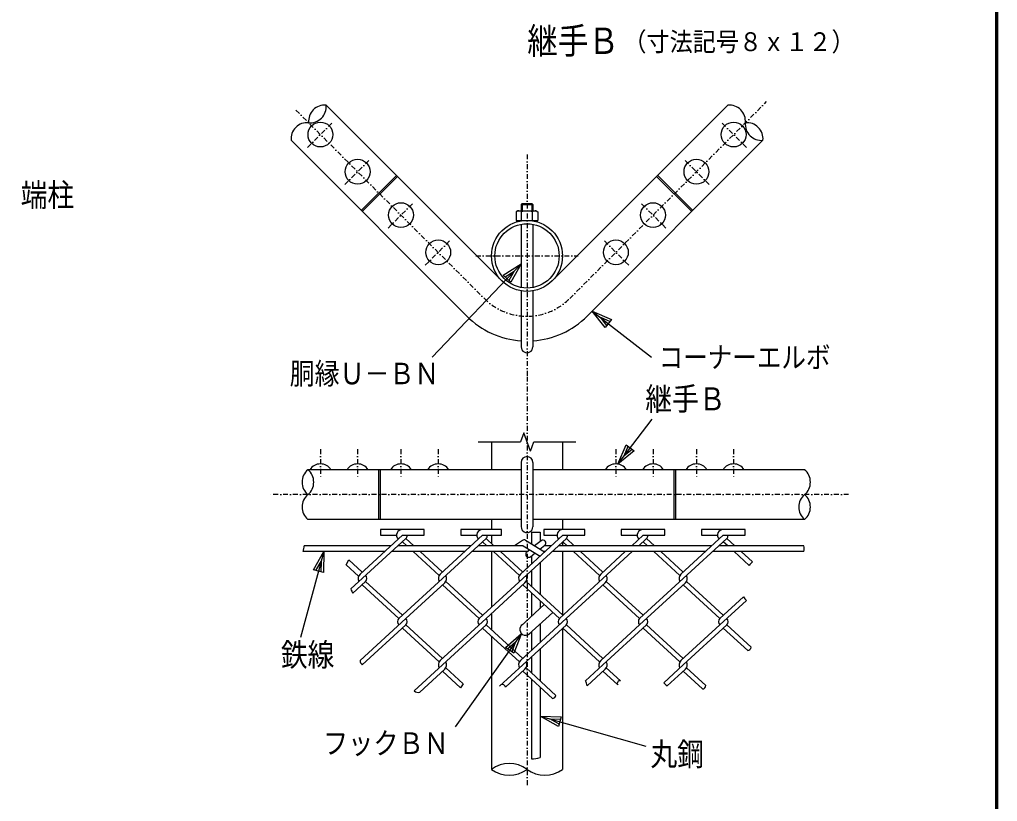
# Model space of a CAD drawing. Units: millimetres, scale not verified. Extents: x -4425 to 4425, y -3150 to 3150.
# Drawn here: x 2192 to 4200, y -1646 to -41 of the extents above; entities that cross this region are included whole.
import ezdxf
from ezdxf.enums import TextEntityAlignment as Align

# ---------------------------------------------------------------- set-up
doc = ezdxf.new("R2010")
doc.units = ezdxf.units.MM
doc.header["$LTSCALE"] = 20
doc.linetypes.add('USER1', pattern=[1.01, 0.5, -0.25, 0.01, -0.25])
for name, color, linetype, lineweight in [('0-0_1', 7, 'Continuous', 25), ('0-1_0', 7, 'Continuous', 25), ('0-6_WAKU', 7, 'Continuous', 25)]:
    doc.layers.add(name, color=color, linetype=linetype, lineweight=lineweight)
doc.styles.add('ＭＳ ゴシック', font='')
doc.styles.get('ＭＳ ゴシック').set_extended_font_data('MS Gothic')

# ---------------------------------------------------------------- blocks, each defined once
blk = doc.blocks.new('C12')
at = {"layer": '0-0_1', "color": 4}
blk.add_line((153319.5, 48592.6), (155746.5, 46705.2), dxfattribs=at)
blk.add_lwpolyline([(153853.7, 47911.2), (153319.5, 48592.6), (154111.5, 48242.7)], close=True, dxfattribs=at)
blk.add_lwpolyline([(153918.1, 47994.1), (153651, 48334.8), (154047, 48159.9)], dxfattribs=at)
blk = doc.blocks.new('C13')
at = {"layer": '0-0_1', "color": 4}
blk.add_line((150398.4, 50527.6), (146737.5, 46705.2), dxfattribs=at)
blk.add_lwpolyline([(149665.7, 50066.2), (150398.4, 50527.6), (149969.1, 49775.7)], close=True, dxfattribs=at)
blk.add_lwpolyline([(149741.6, 49993.6), (150107.9, 50224.3), (149893.2, 49848.3)], dxfattribs=at)
blk = doc.blocks.new('C14')
at = {"layer": '0-0_1', "color": 4}
blk.add_line((154367.5, 42310.6), (155777.8, 44157.9), dxfattribs=at)
blk.add_lwpolyline([(155044.2, 42850.8), (154367.5, 42310.6), (154710.3, 43105.7)], close=True, dxfattribs=at)
blk.add_lwpolyline([(154960.7, 42914.5), (154622.4, 42644.4), (154793.8, 43042)], dxfattribs=at)
blk = doc.blocks.new('C15')
at = {"layer": '0-0_1', "color": 4}
blk.add_line((151178.4, 31966.6), (155513.1, 30731.9), dxfattribs=at)
blk.add_lwpolyline([(151928.8, 31534.5), (151178.4, 31966.6), (152043.8, 31938.4)], close=True, dxfattribs=at)
blk.add_lwpolyline([(151957.5, 31635.5), (151582.4, 31851.5), (152015.1, 31837.4)], dxfattribs=at)
blk = doc.blocks.new('C16')
at = {"layer": '0-0_1', "color": 4}
blk.add_line((142291.6, 38717.7), (141330.9, 35185.5), dxfattribs=at)
blk.add_lwpolyline([(141868.5, 37962.3), (142291.6, 38717.7), (142273.8, 37852.1)], close=True, dxfattribs=at)
blk.add_lwpolyline([(141969.8, 37934.7), (142181.4, 38312.5), (142172.5, 37879.6)], dxfattribs=at)
blk = doc.blocks.new('C17')
at = {"layer": '0-0_1', "color": 4}
blk.add_line((150415, 35348.1), (147690, 31525.6), dxfattribs=at)
blk.add_lwpolyline([(149756.4, 34786.1), (150415, 35348.1), (150098.4, 34542.3)], close=True, dxfattribs=at)
blk.add_lwpolyline([(149841.9, 34725.1), (150171.2, 35006.1), (150012.9, 34603.2)], dxfattribs=at)

msp = doc.modelspace()

# ---------------------------------------------------------------- linework, layer by layer
at = {"layer": '0-0_1'}
for p, q in [((2821.51, -216.78), (3182.35, -577.62)), ((3285.45, -577.62), (3646.29, -216.78)), ((2749.39, -288.91), (3110.23, -649.75)), ((3357.57, -649.75), (3718.41, -288.91)), ((2893.43, -432.95), (2965.55, -360.82)), ((3574.37, -432.95), (3502.25, -360.82)), ((2895.55, -435.07), (2967.67, -362.95)), ((3572.25, -435.07), (3500.13, -362.95)), ((3221.9, -420.48), (3221.9, -433.68)), ((3223.7, -418.68), (3244.1, -418.68)), ((3244.1, -418.68), (3245.9, -420.48)), ((3245.9, -420.48), (3245.9, -433.68)), ((3215.15, -433.68), (3211.4, -435.41)), ((3211.4, -435.41), (3211.4, -453.18)), ((3222.66, -453.18), (3222.66, -435.41)), ((3245.14, -453.18), (3245.14, -435.41)), ((3211.4, -453.18), (3256.4, -453.18)), ((3221.9, -453.18), (3221.9, -454.17)), ((3221.9, -461.18), (3221.9, -590.98)), ((3245.9, -453.18), (3245.9, -454.17)), ((3245.9, -461.18), (3245.9, -590.98)), ((3221.9, -597.98), (3221.9, -712.98)), ((3245.9, -597.98), (3245.9, -712.98)), ((3161, -908.15), (3161, -965.15)), ((3306.8, -908.15), (3306.8, -965.15)), ((3221.9, -950.15), (3221.9, -1082.15)), ((3245.9, -950.15), (3245.9, -1082.15)), ((3221.9, -965.15), (2783.9, -965.15)), ((2929.05, -965.15), (2929.05, -1067.15)), ((2932.05, -965.15), (2932.05, -1067.15)), ((3803.9, -965.15), (3245.9, -965.15)), ((3535.75, -965.15), (3535.75, -1067.15)), ((3538.75, -965.15), (3538.75, -1067.15)), ((3221.9, -1067.15), (2783.9, -1067.15)), ((3161, -1067.15), (3161, -1087.7)), ((3803.9, -1067.15), (3245.9, -1067.15)), ((3306.8, -1067.15), (3306.8, -1087.7)), ((2890.94, -1179.42), (2977.94, -1099.7)), ((2932.94, -1099.7), (2965.94, -1099.7)), ((3055.72, -1179.42), (3142.71, -1099.7)), ((3097.71, -1099.7), (3130.71, -1099.7)), ((3161, -1099.7), (3161, -1116.46)), ((3220.49, -1179.42), (3307.48, -1099.7)), ((3242.9, -1093.35), (3242.9, -1117.36)), ((3242.9, -1093.35), (3260.9, -1093.35)), ((3260.9, -1093.35), (3260.9, -1112.46)), ((3268.48, -1099.7), (3295.48, -1099.7)), ((3427.25, -1099.7), (3460.26, -1099.7)), ((3448.89, -1121.11), (3472.26, -1099.7)), ((3550.03, -1179.42), (3637.03, -1099.7)), ((3592.03, -1099.7), (3625.03, -1099.7)), ((2954.57, -1121.11), (2776.4, -1121.11)), ((2872.13, -1209.84), (2985.14, -1106.29)), ((3119.34, -1121.11), (2968.96, -1121.11)), ((2986.92, -1121.11), (2977.94, -1112.88)), ((3001.31, -1121.11), (2985.14, -1106.29)), ((3060.33, -1188.38), (3149.91, -1106.29)), ((3226.01, -1121.11), (3133.73, -1121.11)), ((3151.69, -1121.11), (3142.71, -1112.88)), ((3166.08, -1121.11), (3149.91, -1106.29)), ((3224.32, -1110.12), (3207.98, -1121.11)), ((3225.1, -1188.38), (3314.68, -1106.29)), ((3226.01, -1121.11), (3260.88, -1142.4)), ((3230.8, -1109.98), (3269.96, -1133.88)), ((3262.99, -1110.8), (3249.55, -1121.42)), ((3260.47, -1128.09), (3270.43, -1120.22)), ((3284.12, -1121.11), (3269.3, -1121.11)), ((3613.66, -1121.11), (3298.5, -1121.11)), ((3306.8, -1113.51), (3306.8, -1121.11)), ((3316.46, -1121.11), (3307.48, -1112.88)), ((3330.85, -1121.11), (3314.68, -1106.29)), ((3463.27, -1121.11), (3479.45, -1106.29)), ((3481.24, -1121.11), (3472.26, -1112.88)), ((3495.62, -1121.11), (3479.45, -1106.29)), ((3554.64, -1188.38), (3644.22, -1106.29)), ((3802.15, -1121.11), (3628.04, -1121.11)), ((3646.01, -1121.11), (3637.03, -1112.88)), ((3660.39, -1121.11), (3644.22, -1106.29)), ((2941.48, -1133.11), (2774.1, -1133.11)), ((3106.25, -1133.11), (2955.87, -1133.11)), ((3053.51, -1182.13), (3000.02, -1133.11)), ((3060.33, -1175.19), (3014.41, -1133.11)), ((3234.75, -1133.11), (3120.64, -1133.11)), ((3161, -1133.11), (3161, -1247.11)), ((3218.28, -1182.13), (3164.79, -1133.11)), ((3225.1, -1175.19), (3179.18, -1133.11)), ((3239.51, -1129.35), (3233.4, -1134.18)), ((3240.84, -1143.59), (3250.43, -1136.02)), ((3242.9, -1141.97), (3242.9, -1158.88)), ((3271.02, -1133.11), (3268.7, -1133.11)), ((3600.56, -1133.11), (3285.41, -1133.11)), ((3306.8, -1133.11), (3306.8, -1264.5)), ((3383.05, -1182.13), (3329.56, -1133.11)), ((3389.87, -1175.19), (3343.95, -1133.11)), ((3385.26, -1179.42), (3435.79, -1133.11)), ((3389.87, -1188.38), (3450.18, -1133.11)), ((3547.82, -1182.13), (3494.33, -1133.11)), ((3554.64, -1175.19), (3508.72, -1133.11)), ((3802.15, -1133.11), (3614.95, -1133.11)), ((3690.07, -1161.49), (3659.1, -1133.11)), ((3696.65, -1154.34), (3673.49, -1133.11)), ((2862.19, -1160.13), (2887.93, -1183.72)), ((2868.17, -1150.15), (2895.53, -1175.22)), ((3260.9, -1155.57), (3260.9, -1221.18)), ((3242.9, -1172.06), (3242.9, -1204.69)), ((2876.36, -1218.47), (2902.38, -1194.63)), ((2895.56, -1201.56), (2970.75, -1270.46)), ((2902.38, -1194.63), (2977.94, -1263.87)), ((3060.33, -1188.38), (2970.75, -1270.46)), ((3064.94, -1197.33), (2985.11, -1270.49)), ((3060.33, -1201.56), (3135.52, -1270.46)), ((3067.15, -1194.63), (3142.71, -1263.87)), ((3225.1, -1188.38), (3135.52, -1270.46)), ((3229.71, -1197.33), (3149.88, -1270.49)), ((3225.1, -1201.56), (3300.29, -1270.46)), ((3231.92, -1194.63), (3307.48, -1263.87)), ((3389.87, -1188.38), (3300.29, -1270.46)), ((3394.48, -1197.33), (3314.65, -1270.49)), ((3389.87, -1201.56), (3465.06, -1270.46)), ((3396.69, -1194.63), (3472.26, -1263.87)), ((3554.64, -1188.38), (3465.06, -1270.46)), ((3559.25, -1197.33), (3465.09, -1283.62)), ((3554.64, -1201.56), (3629.83, -1270.46)), ((3561.46, -1194.63), (3637.03, -1263.87)), ((3242.9, -1217.87), (3242.9, -1266.19)), ((3221.24, -1286.04), (3269.26, -1242.03)), ((3260.9, -1234.37), (3260.9, -1249.69)), ((3678.64, -1225.74), (3629.83, -1270.46)), ((3684.67, -1233.4), (3629.86, -1283.62)), ((3161, -1260.3), (3161, -1293.81)), ((3237.08, -1303.32), (3286.62, -1257.93)), ((2890.94, -1356.77), (2985.11, -1270.49)), ((2895.56, -1365.73), (2985.14, -1283.64)), ((3060.33, -1352.54), (2985.14, -1283.64)), ((3055.72, -1356.77), (3149.88, -1270.49)), ((3060.33, -1365.73), (3149.91, -1283.64)), ((3225.1, -1352.54), (3149.91, -1283.64)), ((3220.49, -1356.77), (3314.65, -1270.49)), ((3225.1, -1365.73), (3314.68, -1283.64)), ((3260.9, -1281.49), (3260.9, -1319.74)), ((3389.87, -1352.54), (3314.68, -1283.64)), ((3385.26, -1356.77), (3465.09, -1283.62)), ((3389.87, -1365.73), (3479.45, -1283.64)), ((3554.64, -1352.54), (3479.45, -1283.64)), ((3550.03, -1356.77), (3629.86, -1283.62)), ((3554.64, -1365.73), (3644.22, -1283.64)), ((3694.13, -1329.38), (3644.22, -1283.64)), ((3053.51, -1359.48), (2977.94, -1290.24)), ((3218.28, -1359.48), (3142.71, -1290.24)), ((3242.9, -1297.99), (3242.9, -1336.23)), ((3306.8, -1290.86), (3306.8, -1580.15)), ((3383.05, -1359.48), (3307.48, -1290.24)), ((3547.82, -1359.48), (3472.26, -1290.24)), ((3687.1, -1336.12), (3637.03, -1290.24)), ((3161, -1306.99), (3161, -1580.15)), ((3260.9, -1332.92), (3260.9, -1398.54)), ((3242.9, -1349.42), (3242.9, -1382.04)), ((3060.33, -1365.73), (3002.21, -1418.99)), ((3064.94, -1374.69), (3013.62, -1421.71)), ((3060.33, -1378.91), (3097.48, -1412.96)), ((3067.15, -1371.98), (3102.74, -1404.6)), ((3225.1, -1365.73), (3177.54, -1409.31)), ((3229.71, -1374.69), (3189.72, -1411.33)), ((3225.1, -1378.91), (3286.12, -1434.83)), ((3231.92, -1371.98), (3293.39, -1428.31)), ((3389.87, -1365.73), (3354.05, -1398.55)), ((3394.48, -1374.69), (3357.45, -1408.62)), ((3389.87, -1378.91), (3420.17, -1406.68)), ((3396.69, -1371.98), (3425.8, -1398.65)), ((3554.64, -1365.73), (3514.75, -1402.28)), ((3559.25, -1374.69), (3521.93, -1408.88)), ((3554.64, -1378.91), (3594.03, -1415.01)), ((3561.46, -1371.98), (3600.89, -1408.11)), ((3242.9, -1395.22), (3242.9, -1558.89)), ((3260.9, -1411.72), (3260.9, -1556.11))]:
    msp.add_line(p, q, dxfattribs=at)
at = {"layer": '0-0_1', "color": 4, "linetype": 'USER1'}
for p, q in [((3321.51, -613.69), (3725.95, -209.25)), ((2759.45, -226.85), (3146.29, -613.69)), ((2783.12, -303.55), (2836.15, -250.52)), ((3684.68, -303.55), (3631.65, -250.52)), ((3233.9, -317.88), (3233.9, -775.91)), ((2859.49, -379.92), (2912.52, -326.88)), ((3608.31, -379.92), (3555.28, -326.88)), ((2948.58, -469.01), (3001.62, -415.98)), ((3519.22, -469.01), (3466.18, -415.98)), ((3024.95, -545.38), (3077.98, -492.35)), ((3442.85, -545.38), (3389.82, -492.35)), ((3128.9, -526.08), (3338.9, -526.08)), ((3233.9, -774.1), (3233.9, -1614.94)), ((2809.64, -923.15), (2809.64, -983.15)), ((2886, -923.15), (2886, -983.15)), ((2975.1, -923.15), (2975.1, -983.15)), ((3051.47, -923.15), (3051.47, -983.15)), ((3416.33, -923.15), (3416.33, -983.15)), ((3492.7, -923.15), (3492.7, -983.15)), ((3581.8, -923.15), (3581.8, -983.15)), ((3658.16, -923.15), (3658.16, -983.15)), ((3894.45, -1016.15), (2705.3, -1016.15))]:
    msp.add_line(p, q, dxfattribs=at)
at = {"layer": '0-0_1', "color": 4}
for p, q in [((3223.7, -418.68), (3223.7, -433.68)), ((3244.1, -418.68), (3244.1, -433.68)), ((3133.9, -908.15), (3220.22, -908.15)), ((3240.74, -926.95), (3247.58, -908.15)), ((3247.58, -908.15), (3333.9, -908.15)), ((2862.19, -1160.13), (2868.17, -1150.15))]:
    msp.add_line(p, q, dxfattribs=at)
at = {"layer": '0-0_1'}
for points in [[(3223.7, -418.68), (3221.9, -420.48), (3245.9, -420.48)], [(3215.15, -433.68), (3252.65, -433.68), (3256.4, -435.41), (3256.4, -453.18)], [(3022.94, -1087.7), (2932.94, -1087.7), (2932.94, -1099.7)], [(2977.94, -1099.7), (3022.94, -1099.7), (3022.94, -1087.7)], [(3181.71, -1087.7), (3097.71, -1087.7), (3097.71, -1099.7)], [(3142.71, -1099.7), (3181.71, -1099.7), (3181.71, -1087.7)], [(3352.48, -1087.7), (3268.48, -1087.7), (3268.48, -1099.7)], [(3307.48, -1099.7), (3352.48, -1099.7), (3352.48, -1087.7)], [(3517.25, -1087.7), (3427.25, -1087.7), (3427.25, -1099.7)], [(3472.25, -1099.7), (3517.25, -1099.7), (3517.25, -1087.7)], [(3682.03, -1087.7), (3592.03, -1087.7), (3592.03, -1099.7)], [(3637.03, -1099.7), (3682.03, -1099.7), (3682.03, -1087.7)]]:
    msp.add_lwpolyline(points, dxfattribs=at)
at = {"layer": '0-0_1', "color": 4}
msp.add_lwpolyline([(3240.74, -926.95), (3227.06, -889.36), (3220.22, -908.15)], dxfattribs=at)
at = {"layer": '0-0_1'}
for centre, radius in [((2809.64, -277.03), 25.5), ((3658.16, -277.03), 25.5), ((2886, -353.4), 25.5), ((3581.8, -353.4), 25.5), ((2975.1, -442.5), 25.5), ((3492.7, -442.5), 25.5), ((3233.9, -526.08), 72.9), ((3233.9, -526.08), 66), ((3051.47, -518.86), 25.5), ((3416.33, -518.86), 25.5)]:
    msp.add_circle(centre, radius, dxfattribs=at)
at = {"layer": '0-0_1', "color": 4}
for centre, radius, start, end in [((2818.4, -249.73), 33.09, 84.59961, 185.4032), ((2788.57, -219.9), 33.09, 264.59732, 5.40115), ((3649.4, -249.73), 33.09, 354.59729, 95.40033), ((2782.33, -285.79), 33.09, 84.59724, 185.40121), ((3715.3, -255.96), 33.09, 174.5972, 275.40039), ((3685.47, -285.79), 33.09, 354.59924, 95.40347), ((2804.99, -990.65), 33.09, 129.59811, 230.40164), ((2762.81, -990.65), 33.09, 309.59845, 50.40183), ((3782.81, -990.65), 33.09, 309.59906, 50.40244), ((2804.99, -1041.65), 33.09, 129.59836, 230.40189), ((3824.99, -1041.65), 33.09, 129.59897, 230.4025), ((3782.81, -1041.65), 33.09, 309.59784, 50.40094), ((2643.74, -1101.82), 134.06, 346.50195, 351.72638), ((3779.34, -1127.11), 23.59, 345.2659, 14.7341), ((3796.85, -1253.27), 140.81, 135.36543, 139.32133), ((2904.74, -1199.22), 34.29, 198.04726, 214.15215), ((3696.63, -1217.78), 19.67, 203.85423, 232.54781), ((3685.59, -1327.5), 8.75, 279.95709, 347.58115), ((2903.11, -1356.17), 12.18, 182.81139, 231.68469), ((3157.93, -1445.13), 68.47, 143.69893, 151.97339), ((3327.3, -1413.2), 30.5, 8.64713, 28.70666), ((3424.34, -1403.61), 5.17, 73.6339, 216.35986), ((3538.13, -1384.02), 29.67, 217.99718, 236.92053), ((3010.29, -1410.39), 11.8, 226.74767, 286.3721), ((3183.24, -1412.7), 6.63, 11.87968, 149.26799), ((3594.48, -1408.6), 6.42, 265.93872, 4.35715), ((3285.03, -1426.3), 8.6, 277.30011, 346.50375), ((3231.95, -1428.15), 131.19, 274.78992, 282.75055), ((3197.45, -1629.51), 61.36, 53.55512, 126.44486), ((3197.45, -1530.79), 61.36, 233.55521, 306.44494), ((3270.35, -1530.79), 61.36, 233.55521, 306.44494)]:
    msp.add_arc(centre, radius, start, end, dxfattribs=at)
at = {"layer": '0-0_1'}
for centre, radius, start, end in [((3215.15, -450.82), 17.14, 64.02038, 90), ((3233.9, -471.02), 37.35, 72.48255, 107.51738), ((3252.65, -450.82), 17.14, 90, 115.97954), ((3233.9, -526.08), 174.9, 225.00017, 266.06592), ((3233.9, -526.08), 174.9, 273.93432, 315.00012), ((3233.9, -712.98), 12, 179.99992, 0), ((3233.9, -950.15), 12, 0, 179.99992), ((2809.64, -978.65), 25.5, 31.96536, 148.03456), ((2886, -978.65), 25.5, 31.96536, 148.03456), ((2975.1, -978.65), 25.5, 31.96536, 148.03456), ((3051.47, -978.65), 25.5, 31.96536, 148.03456), ((3416.33, -978.65), 25.5, 31.9659, 148.03403), ((3492.7, -978.65), 25.5, 31.9659, 148.03403), ((3581.8, -978.65), 25.5, 31.9659, 148.03403), ((3658.16, -978.65), 25.5, 31.9659, 148.03403), ((3233.9, -1082.15), 12, 179.99992, 0), ((2977.94, -1099.7), 12, 90, 222.50017), ((2977.94, -1099.7), 9.72, 317.50034, 0), ((3142.71, -1099.7), 12, 90, 222.50017), ((3142.71, -1099.7), 9.72, 317.50034, 0), ((3307.48, -1099.7), 12, 90, 222.50017), ((3307.48, -1099.7), 9.72, 317.50034, 0), ((3472.25, -1099.7), 12, 90, 222.49869), ((3472.25, -1099.7), 9.72, 317.50217, 0), ((3637.03, -1099.7), 12, 90, 222.49869), ((3637.03, -1099.7), 9.72, 317.50217, 0), ((3227.67, -1115.1), 6, 58.59953, 123.92401), ((3266.71, -1115.51), 6, 308.30823, 128.30817), ((3237.12, -1138.89), 6, 128.30817, 308.30823), ((2899.15, -1188.38), 12.15, 132.50044, 210.96289), ((2895.21, -1188.06), 9.72, 317.49985, 42.50015), ((3063.92, -1188.38), 12.15, 132.50081, 210.96289), ((3056.73, -1188.38), 12.15, 312.50088, 30.96329), ((3228.7, -1188.38), 12.15, 132.50081, 210.96289), ((3221.5, -1188.38), 12.15, 312.50088, 30.96329), ((3393.47, -1188.38), 12.15, 132.50044, 210.96289), ((3386.27, -1188.38), 12.15, 312.50088, 30.96329), ((3558.24, -1188.38), 12.15, 132.50081, 210.96289), ((3551.04, -1188.38), 12.15, 312.50088, 30.96329), ((2977.94, -1277.05), 9.72, 137.49977, 222.50023), ((2977.94, -1277.05), 9.72, 317.49985, 42.50015), ((3142.71, -1277.05), 9.72, 137.49977, 222.50023), ((3142.71, -1277.05), 9.72, 317.49985, 42.50015), ((3231.05, -1292.95), 12, 120.15853, 324.84174), ((3307.48, -1277.05), 9.72, 137.49977, 222.50023), ((3307.48, -1277.05), 9.72, 317.49985, 42.50015), ((3472.25, -1277.05), 9.72, 137.5016, 222.4984), ((3472.25, -1277.05), 9.72, 317.50168, 42.49832), ((3637.03, -1277.05), 9.72, 137.5016, 222.4984), ((3637.03, -1277.05), 9.72, 317.50168, 42.49832), ((3063.92, -1365.73), 12.15, 132.50081, 210.96289), ((3056.73, -1365.73), 12.15, 312.50088, 30.96329), ((3228.7, -1365.73), 12.15, 132.50081, 210.96289), ((3221.5, -1365.73), 12.15, 312.50088, 30.96329), ((3393.47, -1365.73), 12.15, 132.50081, 210.96289), ((3386.27, -1365.73), 12.15, 312.50088, 30.96329), ((3558.24, -1365.73), 12.15, 132.50081, 210.96289), ((3551.04, -1365.73), 12.15, 312.50088, 30.96329)]:
    msp.add_arc(centre, radius, start, end, dxfattribs=at)
at = {"layer": '0-0_1', "color": 4, "linetype": 'USER1'}
msp.add_arc((3233.9, -526.08), 123.9, 225.00014, 315.00024, dxfattribs=at)
at = {"layer": '0-6_WAKU'}
msp.add_lwpolyline([(-4050.02, 2925), (4199.98, 2925), (4199.98, -2925), (-4050.02, -2925)], close=True, dxfattribs=at)
for points in [[(4197.98, 2923), (4197.98, -2923), (-4048.02, -2923)], [(4195.98, 2921), (4195.98, -2921), (-4046.02, -2921)]]:
    msp.add_lwpolyline(points, dxfattribs=at)

# ---------------------------------------------------------------- block references
at = {"layer": '0-1_0', "xscale": 0.05, "yscale": 0.05}
for name in ['C13', 'C12', 'C14', 'C16', 'C17', 'C15']:
    msp.add_blockref(name, (-4298.02, -3069), dxfattribs=at)

# ---------------------------------------------------------------- texts
at = {"layer": '0-0_1', "color": 4, "style": 'ＭＳ ゴシック'}
for s, height, width, p in [('継手Ｂ', 54.12, 0.85, (3234.38, -127.92)), ('（寸法記号８ｘ１２）', 38.71, 0.9, (3431.63, -117.45)), ('端柱', 47.36, 0.85, (2194.14, -439.02)), ('コーナーエルボ', 43.47, 0.85, (3504.3, -769)), ('胴縁Ｕ－ＢＮ', 44.14, 0.85, (2746.6, -802.98)), ('継手Ｂ', 47.36, 0.85, (3476.91, -857.51)), ('鉄線', 47.36, 0.85, (2728.44, -1382.77)), ('フックＢＮ', 44.57, 0.85, (2814.91, -1562.14)), ('丸鋼', 47.36, 0.85, (3487.42, -1586.93))]:
    msp.add_text(s, height=height, dxfattribs=dict(at, width=width)).set_placement(p, align=Align.BOTTOM_LEFT)

doc.saveas('drawing.dxf')
